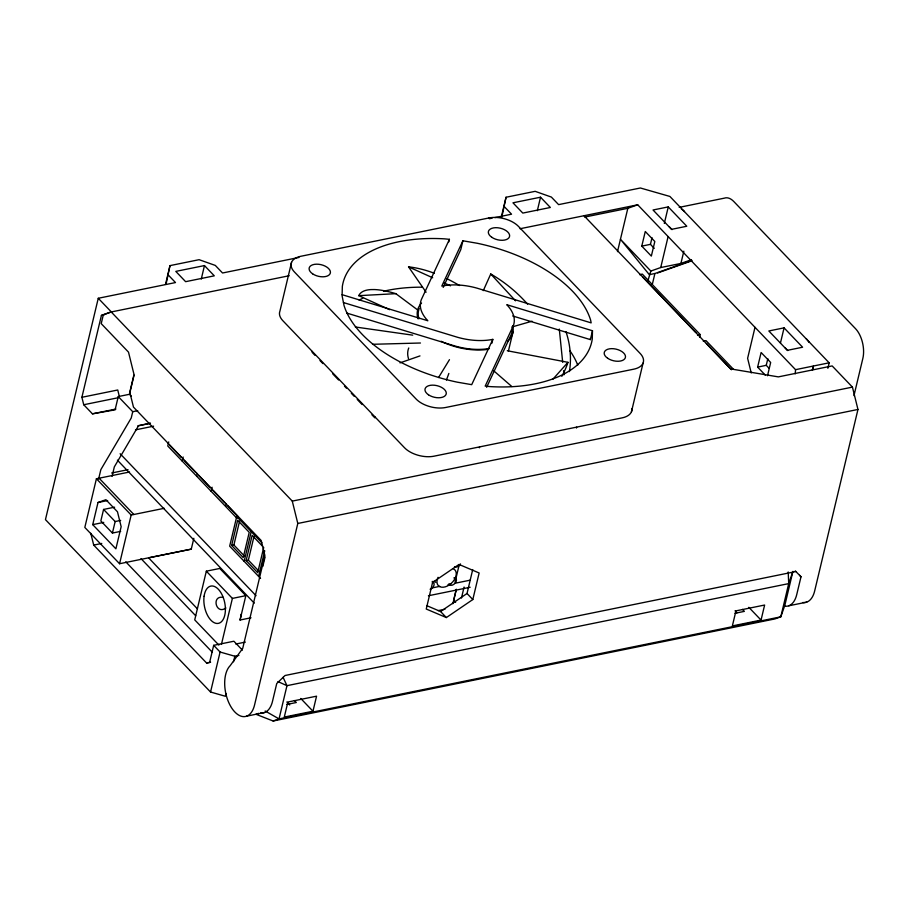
<?xml version="1.0" encoding="UTF-8"?>
<svg xmlns="http://www.w3.org/2000/svg" width="909" height="909" viewBox="0 0 909 909"><rect width="100%" height="100%" fill="white"/><g stroke="black" fill="none" stroke-linecap="round" stroke-linejoin="round"><path stroke-width="1.36" d="M512.699 315.98L590.373 339.614L590.407 338.546M592.486 330.762L592.27 338.977A127.794 69.97 13.4 0 1 489.894 386.586L485.179 386.12L513.255 325.877A47.916 26.225 13.4 0 0 506.767 304.685L592.486 330.762L590.373 339.614M795.216 373.872L795.545 369.668L637.709 204.798L520.039 228.738M166.017 284.392L169.983 265.621L199.105 259.69L215.308 265.428L222.546 272.995L298.97 257.452M501.757 217.376L506.04 197.253L535.162 191.333L551.365 197.071L558.603 204.627L640.39 187.993L669.899 196.446L829.156 362.816L827.849 368.315M201.275 279.052L204.468 265.576L175.789 271.393L185.618 281.676L214.297 275.836L204.468 265.576M537.333 210.695L540.525 197.208L512.96 202.809L522.8 213.081L550.354 207.479L540.525 197.208M168.267 275.007L175.505 282.563L98.263 298.277L45.45 519.618L210.547 692.022L225.296 696.249L225.955 693.487M131.419 396.301L129.487 394.29L118.261 396.574L115.091 409.857L92.445 413.834L83.73 404.744L81.89 397.29L101.422 315.389L111.296 311.889L98.263 298.277M129.521 472.01L96.422 478.748L84.821 527.436L119.568 563.728L191.265 549.138L193.844 538.31M98.581 479.145L100.854 469.612L131.237 418.004L132.737 411.697L118.261 396.574M92.729 524.641L98.002 502.507L105.898 499.7L117.477 511.801L121.158 526.697L115.886 548.831L92.729 524.641L103.751 522.391M129.487 394.29L134.055 375.156M114.614 507.188L103.581 509.438L100.842 520.948L112.421 533.049L120.692 531.356M165.506 284.403L169.983 265.621M112.421 533.049L115.159 521.539L103.581 509.438M119.568 563.728L131.169 515.039L96.422 478.748M168.722 441.944L167.756 445.989L237.056 518.38M182.186 461.068L183.152 457.022M196.674 476.18L197.31 473.487M211.149 491.303L212.104 487.258M251.02 617.779L240.033 620.018L245.839 595.668L219.773 568.455L206.332 571.182L194.731 619.881L218.864 645.083M225.625 506.427L226.261 503.734M291.528 262.406L279.927 311.105A21.748 11.908 13.4 0 0 282.869 320.729L404.516 447.739A21.748 11.908 13.4 0 0 434.025 456.182L622.188 417.856A21.748 11.908 13.4 0 0 631.914 408.652M231.647 545.468L237.658 520.243L249.236 532.333L243.226 557.569L231.647 545.468L233.886 545.014L244.498 556.103M233.886 545.014L239.578 521.107M242.408 650.14L233.886 641.231L213.683 645.333L209.604 662.479L206.582 663.002L93.707 545.093L90.775 533.253M221.432 644.39L232.386 598.406L206.332 571.182M210.547 692.022L220.092 652.026L213.683 645.333M244.146 561.296L251.214 531.64M263.712 547.457L257.702 572.693L246.123 560.592L252.134 535.356L262.746 546.445M258.974 571.227L248.362 560.137L254.054 536.23M233.522 661.763L234.84 656.241L238.885 655.423M258.622 576.42L264.724 550.797M312.344 351.465L312.139 352.351L315.082 355.43M262.815 566.421L265.03 557.126M111.228 311.969L292.278 501.109L297.8 523.47L254.565 704.952A27.19 14.714 78.5 0 1 231.25 707.304A27.19 14.714 78.5 0 1 230.182 665.672L242.726 648.378L264.871 555.422L261.19 540.514L133.475 407.096L129.794 392.188L134.021 374.485L128.499 352.135L101.217 323.638L103.331 314.775L111.228 311.969L289.21 275.734M375.076 416.981L374.86 417.867L371.917 414.799M312.969 711.236L316.559 696.18L287.88 702.021L284.29 717.065L312.969 711.236L300.743 698.464M448.83 241.851L449.432 239.328L444.706 238.862A127.794 69.97 13.4 0 0 342.341 286.471L342.091 295.766L343.988 305.344A127.794 69.97 13.4 0 0 457.216 382.155L471.703 384.666L492.826 339.364A47.916 26.225 13.4 0 1 457.443 337.25L343.443 302.561M462.897 240.783L441.785 286.085A47.916 26.225 13.4 0 1 477.168 288.198L591.168 322.888L590.623 320.104A127.794 69.97 13.4 0 0 477.395 243.294L462.897 240.783L460.783 249.634L443.194 287.38M501.245 217.376L506.04 197.253M491.917 343.159L492.826 339.364M479.384 447.785L479.6 446.898M508.461 350.863L513.051 331.626M455.102 581.987L459.215 564.716M452.864 603.701L456.148 589.964M456.329 589.237L453.716 600.224L455.648 602.247M461.465 598.031L464.09 587.044M426.741 605.644L440.57 611.518L467.021 593.497L472.714 569.591M472.816 599.542L479.145 572.988L459.022 564.444L432.57 582.464L426.241 609.03L446.364 617.563L472.816 599.542L467.021 593.497M617.495 251.645L627.835 208.309L637.709 204.798M576.431 428.025L576.636 427.139M641.788 246.112L645.276 231.5L654.821 241.476L651.344 256.088L641.788 246.112L650.435 244.351L654.264 248.339M650.435 244.351L652.026 237.703M647.685 281.472L650.844 271.052L660.729 267.541L680.909 263.44L691.454 259.701M664.32 223.421L668.263 206.9L653.026 209.99L671.558 229.352L686.784 226.25L668.263 206.9M652.31 284.415L654.912 273.518L691.783 260.428M660.729 267.541L668.115 236.556M631.471 411.732L643.072 363.043M680.909 263.44L683.841 251.179M699.578 337.273L700.214 334.58L642.311 274.098L639.595 274.654M755.004 327.331L747.618 358.316L751.232 372.951M765.276 375.099L757.629 367.122L761.117 352.51L770.673 362.486L767.503 375.769M769.116 368.315L766.253 365.316L767.832 358.68M780.456 343.023L784.069 327.865L768.832 330.967L787.364 350.329L802.602 347.227L784.069 327.865M812.464 370.133L813.441 366.009L829.156 362.816M761.049 620.086L764.628 605.042L735.96 610.871L732.37 625.926L761.049 620.086L748.823 607.326M853.971 395.62L862.846 358.441A21.748 11.783 78.5 0 0 855.494 328.638L733.802 201.525A21.748 11.783 78.5 0 0 724.371 198.151L679.205 207.366M583.998 215.717L730.597 368.895L778.343 376.883L832.167 365.929L852.437 387.109L857.96 409.459L814.68 590.907A27.19 14.714 78.5 0 1 802.874 602.519M112.057 476.407L114.329 466.874L138.6 425.594L150.462 423.185M799.568 575.295L800.999 576.795L796.739 594.566A27.19 14.714 78.5 0 1 784.933 606.178M812.407 369.906L813.441 366.009L795.545 369.668M446.444 380.03L448.853 373.44M483.293 290.63L490.746 273.995A112.886 86.389 38.4 0 1 527.618 304.197M449.432 239.328L421.356 299.572A47.916 26.225 13.4 0 0 427.832 320.763L342.125 294.686M486.645 387.291L511.142 334.728A47.916 26.225 13.4 0 0 512.187 329.342M438.547 377.53L449.466 359.669M552.922 379.178L567.977 362.327L507.279 350.749M657.593 272.973L691.84 260.815M258.588 713.338L255.963 714.269L273.109 721.007L774.866 618.938L780.797 616.836L784.842 605.303L792.921 571.386L788.717 583.612L780.797 616.836L279.04 718.905L273.109 721.007M400.005 362.873L419.981 355.908M511.756 327.035L532.026 321.207M137.748 425.969L150.065 423.355M757.629 367.122L766.253 365.316M489.326 218.728L492.099 218.16M494.882 217.592L511.551 214.206L504.313 206.638M101.422 315.389L104.205 314.832M584.782 217.069L627.835 208.309M654.912 273.518L649.31 274.654L620.449 239.294L650.844 271.052M81.89 397.29L117.75 389.995L119.272 396.21M83.73 404.744L118.204 397.733M92.445 413.834L115.886 409.061M132.737 411.697L137.725 410.686M135.509 429.855L153.598 426.173M697.498 335.137L700.214 334.58M703.282 341.182L705.998 340.625L733.483 369.327M111.659 472.998L128.033 469.669M98.002 502.507L107.648 500.541M131.169 515.039L164.256 508.301M115.159 521.539L120.67 520.414M292.278 501.109L852.437 387.109M93.707 545.093L101.763 543.446M297.8 523.47L857.96 409.459M191.265 549.15L148.587 557.831L197.423 608.848M246.123 560.592L248.362 560.137M223.273 597.418C211.07 594.963 215.944 615.427 225.875 607.962M232.386 598.406L245.839 595.668M431.593 588.032L439.786 586.362M447.967 584.703L450.694 584.146M454.784 583.305L470.033 580.203M428.412 595.759L470.158 587.259M235.817 644.038L245.385 642.095M438.104 610.632L444.99 609.223M206.582 663.002L210.615 662.184M795.875 571.534L285.051 675.501L276.745 683.511L272.507 701.305A27.19 14.714 78.5 0 1 260.701 712.906M286.914 704.43L296.323 702.521L294.414 700.521M734.983 613.291L744.391 611.371L742.483 609.371M246.589 716.178L264.542 712.52M788.773 605.792L806.715 602.133M389.631 309.685L358.76 295.664L395.858 293.675L418.492 310.571M372.52 344.295L420.458 343.011M355.339 326.99L412.743 335.16M220.092 652.026L234.84 656.241M346.761 313.071L455.329 346.102A47.916 26.225 13.4 0 0 489.417 348.465M277.927 681.58L286.971 685.67L788.717 583.612L788.194 571.977M426.094 292.232L408.55 266.871L432.707 277.79M444.149 282.96L450.512 285.824M446.683 278.62L448.705 279.597A112.886 59.301 43 0 1 459.534 285.551M265.167 711.008L279.04 718.905L286.971 685.67L283.085 677.33M493.61 370.69L511.824 386.53M795.284 570.897L800.999 576.795M669.16 226.636L672.024 229.636M784.967 347.613L787.83 350.601M642.697 276.972L695.874 332.524M706.384 343.5L731.529 369.758M735.04 610.814L736.949 612.814M319.979 360.543L322.922 363.611M332.717 373.849L338.603 379.996M344.477 386.132L346.443 388.177M351.34 393.302L354.283 396.369M357.226 399.437L362.123 404.562M169.733 445.285L181.266 457.341M184.163 460.363L195.753 472.464M198.639 475.487L210.229 487.576M213.115 490.61L224.705 502.7M227.591 505.722L238.044 516.642M261.826 542.73L236.738 516.517L229.67 546.173L260.553 578.431M120.136 453.739L256.043 595.702M117.386 460.147L254.27 603.144M99.104 478.202L133.85 514.494M286.846 701.987L289.721 704.975M140.986 558.603L195.719 615.779M125.794 561.842L212.161 652.071M440.57 611.518L446.364 617.563M490.746 273.995L515.528 300.822M559.285 329.081L562.694 362.373M563.546 370.69L563.978 374.86M453.841 577.931A4.477 2.863 -43.8 0 1 455.216 583.089A4.477 2.863 -43.8 0 1 448.966 583.873M432.389 582.124A4.477 2.863 -43.8 0 1 433.934 585.362A4.477 2.863 -43.8 0 1 430.127 589.259M453.148 568.716A11.419 7.283 -43.8 0 1 454.261 579.851A11.419 7.283 -43.8 0 1 441.399 587.169A11.419 7.283 -43.8 0 1 438.036 577.317M432.252 581.362A4.477 2.863 -43.8 0 1 432.661 582.908M460.488 563.91A4.477 2.863 -43.8 0 1 454.489 566.818M435.718 582.271A11.419 7.283 -43.8 0 1 434.104 581.215M454.932 577.874A4.477 2.863 -43.8 0 1 455.011 578.726M241.067 614.336A24.52 13.271 78.5 0 1 240.033 620.018M512.756 325.638A48.938 26.793 13.4 0 1 507.926 341.045M488.565 349.272A48.938 26.793 13.4 0 1 441.104 341.25M417.97 318.752A48.938 26.793 13.4 0 1 421.549 303.038M408.471 358.589A48.938 26.793 13.4 0 1 408.755 347.977M408.55 266.871A112.886 59.301 43 0 1 434.388 273.279M358.76 295.664A112.886 30.599 33.2 0 1 371.008 289.585L374.349 289.551A112.886 30.599 33.2 0 1 395.858 293.675M567.977 362.327A112.886 81.162 -14.8 0 1 561.807 376.337M565.943 331.626A112.886 95.718 8.7 0 1 570.023 350.295L570.42 356.589A112.886 95.718 8.7 0 1 569.432 371.588M418.958 318.809A47.916 26.225 13.4 0 1 419.242 308.424M359.123 300.084A127.794 69.97 13.4 0 1 362.702 298.322M383.553 291.244A127.794 69.97 13.4 0 1 422.435 287.187M569.727 350.499A127.794 69.97 13.4 0 1 577.76 365.168M681.386 209.047A21.748 11.783 78.5 0 1 684.534 211.581M806.215 338.682A21.748 11.783 78.5 0 1 809.078 342.42M488.974 217.955L300.811 256.281A21.748 11.908 13.4 0 0 294.471 272.03L416.129 399.04A21.748 11.908 13.4 0 0 445.637 407.493L633.8 369.168A21.748 11.908 13.4 0 0 640.129 353.419L518.482 226.409A21.748 11.908 13.4 0 0 488.974 217.955M204.093 596.247A19.032 10.306 78.5 0 0 217.853 623.449A19.032 10.306 78.5 0 0 221.91 594.452A19.032 10.306 78.5 0 0 204.093 596.247M607.678 358.282A10.874 5.954 13.4 0 0 625.267 357.941A10.874 5.954 13.4 0 0 611.552 348.647A10.874 5.954 13.4 0 0 607.678 358.282M428.48 394.79A10.874 5.954 13.4 0 0 446.058 394.438A10.874 5.954 13.4 0 0 432.354 385.143A10.874 5.954 13.4 0 0 428.48 394.79M491.826 237.317A10.874 5.954 13.4 0 0 509.404 236.976A10.874 5.954 13.4 0 0 495.7 227.682A10.874 5.954 13.4 0 0 491.826 237.317M312.616 273.825A10.874 5.954 13.4 0 0 330.206 273.473A10.874 5.954 13.4 0 0 316.491 264.178A10.874 5.954 13.4 0 0 312.616 273.825"/></g></svg>
